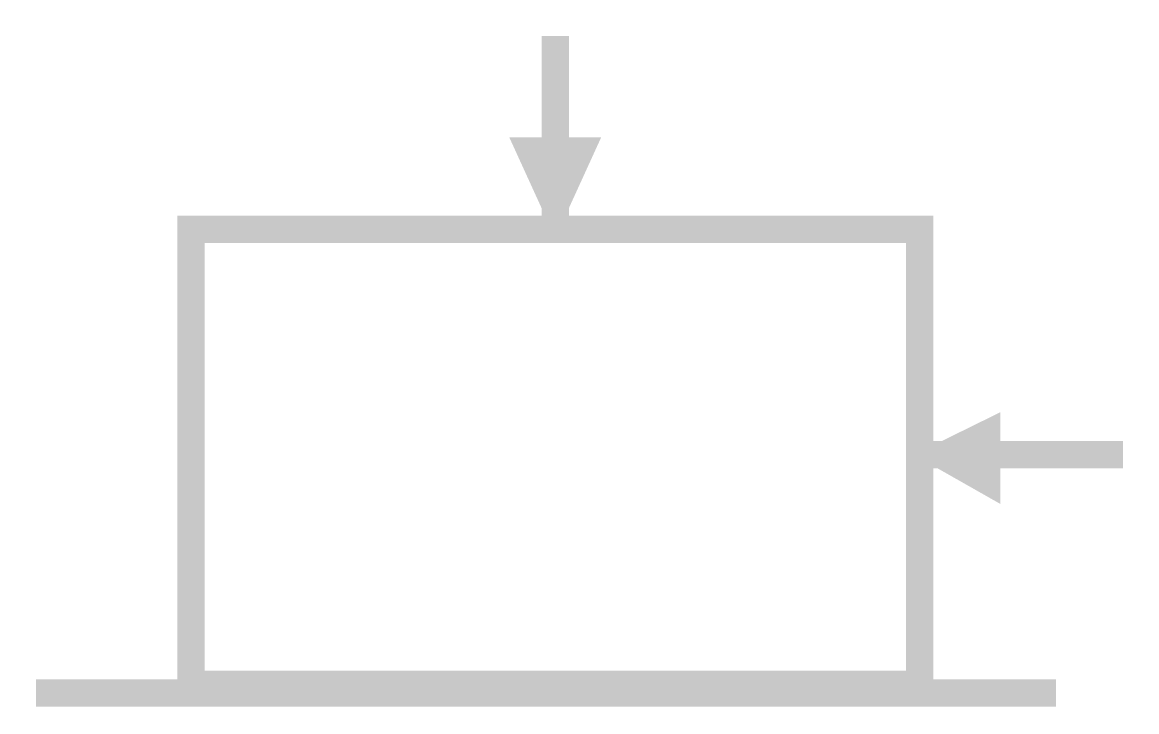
# Model space of a CAD drawing. Extents: x -0.2 to 12, y -0.3 to 7.3.
import ezdxf

# ---------------------------------------------------------------- set-up
doc = ezdxf.new("R2010")
doc.units = 0
doc.header["$MEASUREMENT"] = 0
doc.layers.get('0').update_dxf_attribs({"linetype": 'CONTINUOUS'})

msp = doc.modelspace()

# ---------------------------------------------------------------- linework, layer by layer
at = {"const_width": 0.3}
for points in [[(5.664, 7.12), (5.664, 4.936)], [(1.664, -0.003), (9.664, -0.003), (9.664, 4.997), (1.664, 4.997), (1.664, -0.153)], [(9.565, 2.519), (11.899, 2.519)], [(-0.038, -0.096), (11.162, -0.096)]]:
    msp.add_lwpolyline(points, dxfattribs=at)
for points in [[(5.16, 6.005), (6.168, 6.005), (5.664, 4.9)], [(10.552, 2.987), (10.552, 1.979), (9.601, 2.519)]]:
    msp.add_solid(points)

doc.saveas('drawing.dxf')
